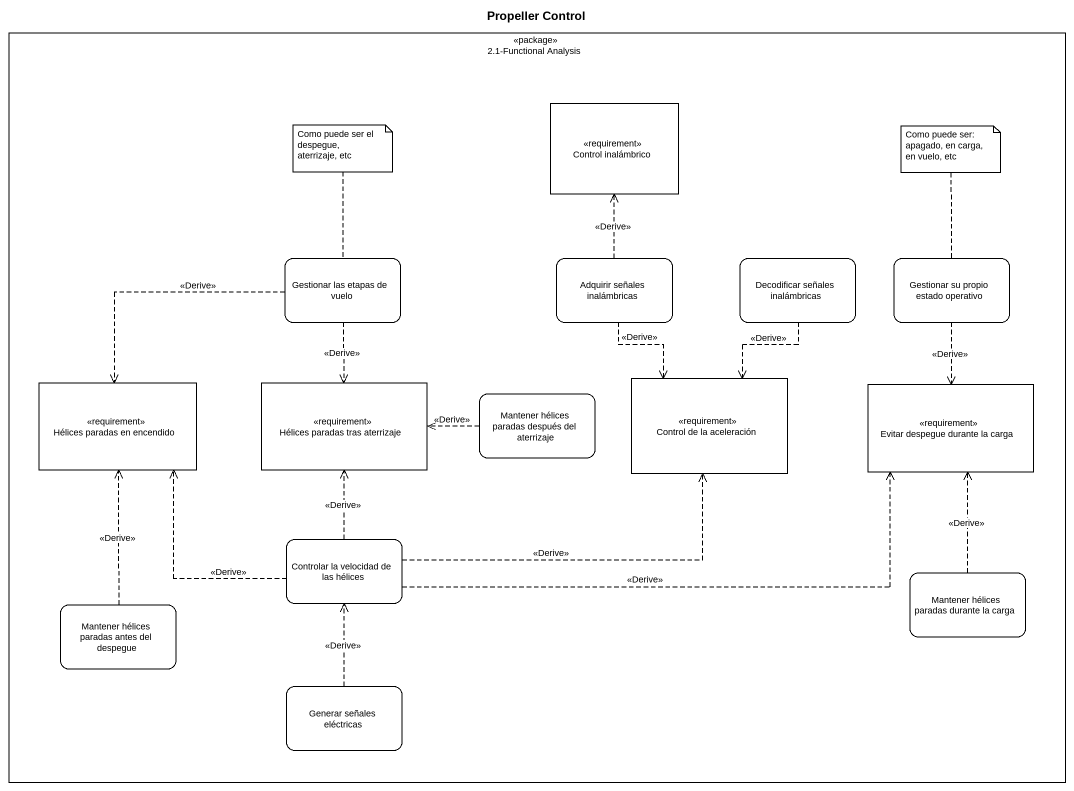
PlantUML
@startuml
title Propeller Control
hide empty description
state "2.1-Functional Analysis" as o2_1_Functional_Analysis <<package>> {
  state "Control inalámbrico" as Control_inalámbrico <<requirement>>
  state "Gestionar las etapas de vuelo" as Gestionar_las_etapas_de
  state "Adquirir señales inalámbricas" as Adquirir_señales
  state "Decodificar señales inalámbricas" as Decodificar_señales
  state "Gestionar su propio estado operativo" as Gestionar_su_propio_estado
  state "Hélices paradas en encendido" as Hélices_paradas_en_encendido <<requirement>>
  state "Hélices paradas tras aterrizaje" as Hélices_paradas_tras <<requirement>>
  state "Control de la aceleración" as Control_de_la_aceleración <<requirement>>
  state "Evitar despegue durante la carga" as Evitar_despegue_durante_la <<requirement>>
  state "Mantener hélices paradas después del aterrizaje" as Mantener_hélices_paradas
  state "Controlar la velocidad de las hélices" as Controlar_la_velocidad_de
  state "Mantener hélices paradas durante la carga" as Mantener_hélices_paradas_2
  state "Mantener hélices paradas antes del despegue" as Mantener_hélices_paradas_3
  state "Generar señales eléctricas" as Generar_señales_eléctricas
}
Gestionar_las_etapas_de -[dashed]-> Hélices_paradas_en_encendido : <<Derive>>
Gestionar_las_etapas_de -[dashed]-> Hélices_paradas_tras : <<Derive>>
Adquirir_señales -up[dashed]-> Control_inalámbrico : <<Derive>>
Adquirir_señales -[dashed]-> Control_de_la_aceleración : <<Derive>>
Decodificar_señales -[dashed]-> Control_de_la_aceleración : <<Derive>>
Gestionar_su_propio_estado -[dashed]-> Evitar_despegue_durante_la : <<Derive>>
Mantener_hélices_paradas -left[dashed]-> Hélices_paradas_tras : <<Derive>>
Controlar_la_velocidad_de -up[dashed]-> Hélices_paradas_en_encendido : <<Derive>>
Controlar_la_velocidad_de -up[dashed]-> Hélices_paradas_tras : <<Derive>>
Controlar_la_velocidad_de -right[dashed]-> Control_de_la_aceleración : <<Derive>>
Controlar_la_velocidad_de -right[dashed]-> Evitar_despegue_durante_la : <<Derive>>
Mantener_hélices_paradas_2 -up[dashed]-> Evitar_despegue_durante_la : <<Derive>>
Mantener_hélices_paradas_3 -up[dashed]-> Hélices_paradas_en_encendido : <<Derive>>
Generar_señales_eléctricas -up[dashed]-> Controlar_la_velocidad_de : <<Derive>>
note top of Gestionar_las_etapas_de : Como puede ser el despegue, aterrizaje, etc
note top of Gestionar_su_propio_estado : Como puede ser: apagado, en carga, en vuelo, etc
@enduml
